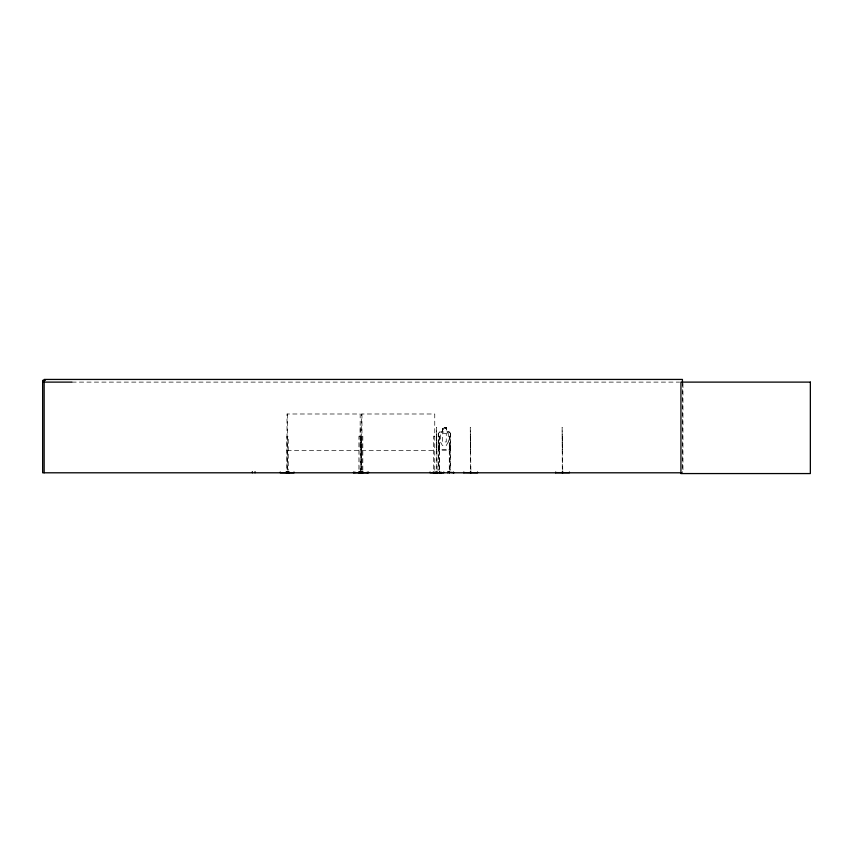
<?xml version="1.0" encoding="UTF-8"?>
<svg xmlns="http://www.w3.org/2000/svg" width="853" height="853" viewBox="0 0 853 853"><rect width="100%" height="100%" fill="white"/><g stroke="black" fill="none" stroke-linecap="round" stroke-linejoin="round"><path stroke-width="0.64" stroke-dasharray="4.26 3.2" d="M450.405 445.533L448.977 449.883L439.583 449.883M449.073 450.032L450.533 445.554M439.647 432.023L438.367 433.548L438.421 470.184M71.961 382.112L679.596 382.112M360.179 427.374L360.179 450.032M439.583 432.023L449.041 432.023M449.03 431.874L450.533 433.463L450.597 470.184M434.753 436.214L433.516 436.214L433.516 470.163M436.672 436.214L437.141 472.797M438.218 436.214L439.54 436.214L439.54 472.797M450.597 436.214L449.275 436.214L449.275 470.184M470.419 436.214L470.888 472.797M562.287 436.214L562.767 472.797M438.229 445.554L439.487 450.032L449.136 450.032M436.672 450.032L436.523 427.374L436.672 470.184M470.419 450.032L470.27 427.374L470.419 470.184M562.287 450.032L562.138 427.374L562.287 470.184M287.003 450.565L360.169 450.565M361.587 450.565L434.753 450.565M450.533 433.463L449.094 431.874L446.396 431.874L446.45 427.374L442.312 427.374L442.376 431.874L439.53 431.874L438.229 433.484L438.218 470.184M438.367 445.533L439.551 450.032M682.954 383.423L682.954 472.797M682.432 382.112L682.432 472.797M450.341 433.527L450.405 470.184M449.478 436.214L449.478 470.184M439.338 436.214L439.338 470.184M434.753 470.163L434.753 413.993L361.587 413.993L361.587 470.163M362.824 470.163L362.824 436.214L361.469 436.214L361.48 470.163M361.949 413.993L361.96 470.163M360.659 472.797L360.659 436.214L358.932 436.214L358.932 470.163M360.179 470.184L360.169 413.993L287.003 413.993L287.003 470.163L286.885 436.214L288.25 436.214L288.25 470.163M287.376 413.993L287.376 470.163M448.294 441.929L446.258 445.533L442.44 445.533L440.404 441.929L440.404 433.527L442.44 432.023L442.44 427.524L446.322 427.524L446.258 432.023L448.294 433.527L448.294 441.929M445.575 428.281L443.123 428.281L443.123 429.773L445.575 429.773L445.575 428.281M446.258 433.527L442.44 433.527L442.44 441.929L446.258 441.929L446.258 433.527"/><path stroke-width="1.28" d="M286.704 472.679L286.725 472.104M360.638 472.765L360.659 471.848M440.905 472.701L440.99 472.104L441.076 472.797M361.299 472.701L361.395 472.104M45.316 380.395L42.65 380.395L42.65 472.797L681.099 472.797M42.65 382.112L71.908 382.112M353.558 472.605L368.581 472.765L368.571 472.04M447.825 472.104L454.148 472.701M463.797 472.605L477.509 472.765L477.509 472.04M555.676 472.605L569.388 472.701L569.388 472.04M354.859 472.765L354.859 472.04M682.432 382.112L682.432 379.436L44.153 379.436L44.153 472.797M562.767 471.848L562.767 472.797M562.287 471.848L562.287 472.797M555.676 472.04L555.676 472.797M470.888 471.848L470.888 472.797M470.419 471.848L470.419 472.797M463.797 472.04L463.797 472.797M453.519 472.04L453.519 472.797M449.35 471.848L449.35 472.797M449.147 471.848L449.147 472.797M447.74 472.04L447.74 472.797M443.763 472.04L443.763 472.797L430.051 472.701L430.051 472.04M439.668 471.848L439.668 472.797M439.466 471.848L439.466 472.797M437.141 471.848L437.141 472.797M436.672 471.848L436.672 472.797M435.297 472.04L435.297 472.797M434.934 472.04L434.849 472.797M433.367 471.848L433.367 472.797M367.28 472.04L367.28 472.797M362.973 471.848L362.973 472.797M362.109 471.656L362.109 472.797M361.949 471.848L361.96 472.797M361.469 471.848L361.405 472.797M360.361 472.04L360.361 472.797M360.179 471.848L360.179 472.797M359.444 471.656L359.444 472.797M358.793 471.848L358.793 472.797M353.558 472.04L353.558 472.797M293.997 472.04L293.986 472.797L280.274 472.765L280.274 472.04M288.943 471.656L288.943 472.797M288.389 471.848L288.389 472.797M287.365 471.848L287.386 472.797M286.885 471.848L286.907 472.797M286.277 471.656L286.277 472.797M255.036 471.656L255.036 472.797M252.36 471.656L252.36 472.797M810.35 382.112L680.929 382.112L680.929 473.564L810.35 473.564L810.35 382.112"/></g></svg>
